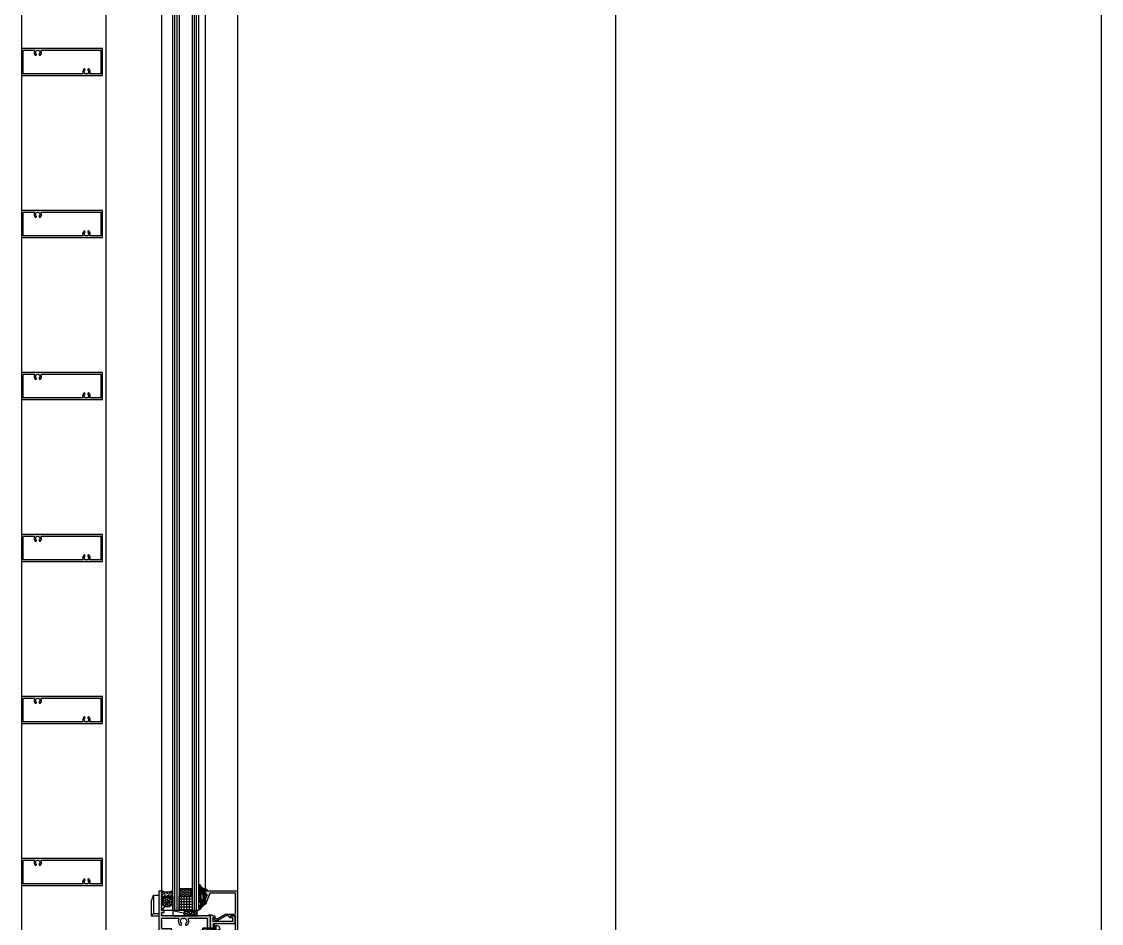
# Model space of a CAD drawing. Header units: millimetres. Extents: x 12351878 to 12381578, y 696206 to 738256.
# Drawn here: x 12366334 to 12367334, y 703969 to 704804 of the extents above; entities that cross this region are included whole.
import ezdxf

# ---------------------------------------------------------------- set-up
doc = ezdxf.new("R2010")
doc.units = ezdxf.units.MM
doc.header["$LTSCALE"] = 1000
for name, pattern in [('CENTER', [50.800000000000004, 31.75, -6.35, 6.35, -6.35]), ('CENTER2', [28.575000000000003, 19.05, -3.175, 3.175, -3.175]), ('DOTE', [2.4200000000000004, 2, -0.2, 0.02, -0.2]), ('HIDDEN', [0.125, 0.0625, -0.0625]), ('HIDDEN2', [4.762499999999999, 3.175, -1.5875])]:
    doc.linetypes.add(name, pattern=pattern)
for name, color, linetype in [('DOTE', 16, 'DOTE'), ('ELASTOMER', 6, 'Continuous'), ('ELASTOMER-V', 241, 'Continuous'), ('EXTRUSION-V', 141, 'Continuous'), ('EXTRUSION1', 4, 'Continuous'), ('FASTENER', 191, 'Continuous'), ('GLASS', 1, 'Continuous'), ('GLASS-V', 11, 'Continuous'), ('GRID', 8, 'CENTER'), ('GZDI-J建筑-立面-后可见线', 252, 'Continuous'), ('SFC-ELASTOMER', 6, 'Continuous'), ('SFC-ELASTOMER-V', 241, 'Continuous'), ('SILICONE', 8, 'Continuous'), ('SILICONE-V', 9, 'Continuous'), ('SYMBOL', 7, 'Continuous'), ('型材断面填充', 254, 'Continuous')]:
    doc.layers.add(name, color=color, linetype=linetype)

# ---------------------------------------------------------------- blocks, each defined once
blk = doc.blocks.new('1902-190121-05')
at = {"layer": 'SFC-ELASTOMER-V'}
h = blk.add_hatch(dxfattribs=at)
h.set_pattern_fill('DOTS', color=256, scale=12, style=0)
h.set_pattern_definition([(0, (-98970.10255684076, 48449.73687001361), (0.375, 0.75), [0, -0.75])])
edge = h.paths.add_edge_path(flags=16)
edge.add_arc((2.999999999985448, 3.791658648551673), 1.000000000015246, 340.0515564116253, 360.0000000004169)
edge.add_line((4, 3.791658648558951), (4, 7.216346523804531))
edge.add_arc((3, 7.216346523804531), 1, 0, 32.51252295697732)
edge.add_line((3.843273989798035, 7.753830456713329), (2.921636994899017, 9.199813226143304))
edge.add_arc((2.5, 8.931071259692542), 0.4999999999992967, 32.51252295662578, 180)
edge.add_line((2, 8.931071259692542), (2, 3.445267455579597))
edge.add_arc((2.945267455579596, 3.445267455586872), 0.9452674555795963, 180.0000000004409, 344.0436198039462)
edge.add_arc((7.699999999938881, 2.085786437615751), 3.999999999945567, 160.0515564106914, 164.0436198036153, ccw=False)
edge = h.paths.add_edge_path()
edge.add_line((5.700274632123183, -2.5), (5.200274632123182, -2.5))
edge.add_arc((5.200274632123182, -3), 0.5, 90, 226.5750977282379)
edge.add_line((4.856573014825698, -3.363137987907975), (5.062209703814004, -3.557768307342484))
edge.add_arc((2.810392732513719, -5.996731531093245), 3.319521242445166, 16.082535006494084, 47.284695968269205, ccw=False)
edge.add_line((6, -5.077151867197244), (6, -5.527873661361808))
edge.add_arc((5.410320230555952, -5.495178773468069), 0.5905854605270673, 194.2601061977674, 356.8264757791229, ccw=False)
edge.add_arc((1.382684606796829, -6.820965289363812), 3.651283331540185, 18.86014357712771, 46.15869214434805)
edge.add_line((3.911794761312193, -4.18743689697294), (2.694840154203119, -3.144319681021444))
edge.add_arc((6.849778326155501, 3.942639481640071), 8.215138549408584, 234.2773992741729, 239.61778233818382, ccw=False)
edge.add_line((2.053275226047844, -2.726847709789581), (0.4342153403558768, -2.061742001620586))
edge.add_arc((-1.814379726623883, -11.80565395856683), 9.999999999998288, 77.00538320812723, 85.15038797391819)
edge.add_arc((-0.8844323758821699, -0.8450336328387493), 0.9999999999970132, 188.5307656098657, 265.15038797390406, ccw=False)
edge.add_line((-1.873368728745844, -0.9933740857668452), (-2.022374841617419, 0))
edge.add_line((-2.022374841617419, 0), (0, 0))
edge.add_line((0, 0), (0, 3.5))
edge.add_line((0, 3.5), (-1, 3.5))
edge.add_arc((-1, 4), 0.5, 157.3801350519596, 270, ccw=False)
edge.add_line((-1.461538461531745, 4.192307692304892), (0, 7.5))
edge.add_line((0, 7.5), (0, 11))
edge.add_line((0, 11), (-0.5, 11))
edge.add_arc((-0.5, 11.5), 0.5, 143.130102353489, 270, ccw=False)
edge.add_arc((-8.48604476766195, 25.71938799749478), 15.85236378089338, 298.5903152219879, 327.3087335570696)
edge.add_arc((5.275992096416302, 16.88727938233205), 0.5000000004721561, 89.99999989828092, 147.308733456111, ccw=False)
edge.add_line((5.275992097303967, 17.38727938281227), (5.5, 17.38727938281227))
edge.add_arc((5.5, 16.88727938281227), 0.5, 0, 90, ccw=False)
edge.add_line((6, 16.88727938281227), (6, 16.57181067422061))
edge.add_arc((5.499999999985448, 16.57181067423517), 0.500000000014552, 337.765229581395, 359.9999999983325, ccw=False)
edge.add_line((5.962820559259852, 16.3826093795069), (4.010239718350931, 11.60624377280328))
edge.add_arc((4.473060277596232, 11.41704247808229), 0.4999999999842318, 157.7652295809047, 212.5125229568189)
edge.add_line((4.051423282711767, 11.14830051163881), (5.921636994899018, 8.214068468187177))
edge.add_arc((5.5, 7.945326501729141), 0.5000000000032073, -8.33779267850332e-10, 32.51252295732888, ccw=False)
edge.add_line((6, 7.945326501721864), (6, 2.985786437631758))
edge.add_arc((5.5, 2.985786437639034), 0.5, 323.13010235348895, 359.9999999991662, ccw=False)
edge.add_arc((6.700000000011643, 2.08578643763758), 1.000000000013095, 143.1301023548229, 180.0000000004169)
edge.add_line((5.699999999997088, 2.085786437630304), (5.699999999997088, -2.499999999992724))
at = {"color": 0, "linetype": 'ByBlock'}
blk.add_lwpolyline([(5.700274632123183, -2.5), (5.200274632123182, -2.5, 0.6781657042072787), (4.856573014825698, -3.363137987907975), (5.062209703814004, -3.557768307342484, -0.1369925665543304), (6, -5.077151867197244), (6, -5.527873661361808, -0.8583636528139141), (4.837932198410272, -5.640654293129045), (4.837932198410272, -5.640654293129045, 0.1196789164036482), (3.911794761312193, -4.18743689697294), (2.694840154203119, -3.144319681021444, -0.023306035294527), (2.053275226047844, -2.726847709789581), (0.434215340355877, -2.061742001620586, 0.0355542577770579), (-0.9689730441314168, -1.841453662447746, -0.3473545955404444), (-1.873368728745844, -0.9933740857668452), (-2.022374841617419, 0), (0, 0), (0, 3.5), (-1, 3.5, -0.5351837584879964), (-1.461538461531745, 4.192307692304892), (0, 7.5), (0, 11), (-0.5, 11, -0.6180339887539168), (-0.8999999999941792, 11.80000000000291, 0.125967746607834), (4.855195536176325, 17.15733540496876, -0.2554021300214613), (5.275992097303967, 17.38727938281227), (5.5, 17.38727938281227, -0.4142135623730951), (6, 16.88727938281227), (6, 16.57181067422061, -0.0973230273531179), (5.962820559259852, 16.3826093795069), (4.010239718350931, 11.60624377280328, 0.2435300941548702), (4.051423282711767, 11.14830051163881), (5.921636994899018, 8.214068468187177, -0.1428220295938806), (6, 7.945326501721864), (6, 2.985786437631758, -0.1622776601676325), (5.899999999994179, 2.685786437636124, 0.1622776601672591), (5.699999999997088, 2.085786437630304), (5.699999999997088, -2.499999999992724)], format="xyb", dxfattribs=at)
blk.add_lwpolyline([(3.940000000002328, 3.450484206368855, 0.0872619888188986), (4, 3.791658648558951), (4, 7.216346523804531, 0.1428220295893762), (3.843273989798035, 7.753830456713329), (2.921636994899017, 9.199813226143304, 0.7500537688432675), (2, 8.931071259692542), (2, 3.445267455579596, 0.8696209430341955), (3.854114949586802, 3.185408272176573, -0.0174204244168828)], format="xyb", close=True, dxfattribs=at)
blk = doc.blocks.new('*U53')
at = {"color": 0, "linetype": 'HIDDEN2'}
for p, q in [((-2.500957705502516, 9.2966667182518), (-1.79762437217869, 10.00000005158654)), ((-2.500957705502516, 9.2966667182518), (-2.500957705502515, 0)), ((-2.500957705502516, 9.2966667182518), (2.499042294497484, 9.2966667182518)), ((-2.500957705502515, 1), (2.499042294497485, 1)), ((1.795708961173658, 10.00000005158654), (-1.79762437217869, 10.00000005158654)), ((-1.79762437217869, 10.00000005158654), (-1.797624372178689, 1)), ((1.795708961173658, 10.00000005158654), (2.499042294497484, 9.2966667182518)), ((1.795708961173658, 10.00000005158654), (1.795708961173659, 1)), ((2.499042294497484, 9.2966667182518), (2.499042294497485, 0))]:
    blk.add_line(p, q, dxfattribs=at)
at = {"color": 0, "linetype": 'ByBlock'}
for p, q in [((-0.9677655240957392, -1.334001879185962), (0.0009578465833328664, -2.667335212521721)), ((0, -1.333333333339397), (0.9687233706790721, -2.666666666671517))]:
    blk.add_line(p, q, dxfattribs=at)
for points in [[(-5, -1.333333333335759), (5, -1.333333333335759), (5, 0), (-5, 0), (-5, -1.333333333335759)], [(-3.875, -2.666666666671517), (3.875, -2.666666666671517), (3.875, -1.333333333339397), (-3.875, -1.333333333339397), (-3.875, -2.666666666671517)]]:
    blk.add_lwpolyline(points, dxfattribs=at)
blk.add_lwpolyline([(-0.5625, -4.166666666671517), (-0.5625, -5.666666666667879), (-2.5, -5.666666666671517, -0.4142135623730951), (-4.5, -3.666666666671517), (-4.5, -2.666666666671517), (4.5, -2.666666666671517), (4.5, -3.666666666667879, -0.4142135623730951), (2.5, -5.666666666667879), (0.5625, -5.666666666667879), (0.5625, -4.166666666671517)], format="xyb", close=True, dxfattribs=at)
at = {"layer": 'GRID', "color": 9, "linetype": 'CENTER2', "ltscale": 0.5}
for p, q in [((0, -7.068564852324926), (-8.881784197001252e-16, 11.59117901485297)), ((0.3462578383337416, 7.000000051586539), (-0.3462578383337434, 7.000000051586539))]:
    blk.add_line(p, q, dxfattribs=at)
blk = doc.blocks.new('20211008-LC03')
at = {"layer": '型材断面填充', "linetype": 'ByBlock'}
h = blk.add_hatch(color=256, dxfattribs=at)
edge = h.paths.add_edge_path()
edge.add_line((-18.6014275073212, 2.500000297812221), (-19.98987628780924, 2.500000297804945))
edge.add_line((-19.98987628780924, 2.500000297804945), (-19.98987628780924, 3.500000297804945))
edge.add_line((-19.98987628780924, 3.500000297804945), (-19.3102158722013, 6.036907176574459))
edge.add_line((-19.3102158722013, 6.036907176574459), (-23.58987628780778, 13.76990031982859))
edge.add_line((-23.58987628780778, 13.76990031982859), (-23.58987628771138, 22.00000031984382))
edge.add_arc((-24.58987628771239, 22.00000031985736), 1.000000000001016, 359.9999999992244, 449.9999999992123)
edge.add_line((-24.58987628769864, 23.00000031985837), (-42.48988135991385, 23.00000032004755))
edge.add_arc((-42.48988135991931, 22.50000032004755), 0.5, 89.99999999937468, 180)
edge.add_line((-42.98988135991931, 22.50000032004755), (-42.98988135991931, -0.1074172763183014))
edge.add_arc((-42.48988135992026, -0.1074172763168991), 0.4999999999990479, 180.0000000001607, 248.1985905183765)
edge.add_line((-42.67557669805865, -0.5716556217739708), (-34.80418102150725, -3.720213891669118))
edge.add_arc((-34.98987635964654, -4.184452237124847), 0.4999999999981404, 6.821210263296962e-12, 68.19859051822272, ccw=False)
edge.add_line((-34.48987635964841, -4.184452237124788), (-34.48987635964841, -4.499999680891051))
edge.add_arc((-34.98987635964841, -4.499999680891051), 0.5, -90.00000000312662, 0, ccw=False)
edge.add_line((-34.98987635967569, -4.999999680891051), (-36.93210663879836, -4.999999680781912))
edge.add_arc((-36.93210663510084, -4.699999680662492), 0.3000000001194199, 248.19858980741282, 269.9999992938266, ccw=False)
edge.add_line((-37.04352384148478, -4.978542686665605), (-41.30418602191457, -3.274277814889501))
edge.add_arc((-41.48988135994765, -3.738516160359203), 0.4999999999716629, 68.1985905301193, 180.0000000175685)
edge.add_line((-41.98988135991931, -3.738516160512518), (-41.9898813598611, -4.699999680036854))
edge.add_arc((-42.28988136020598, -4.699999680437031), 0.3000000003448804, -89.9999999207925, 7.642830723852967e-08, ccw=False)
edge.add_line((-42.28988135979125, -4.999999680781912), (-44.68988136016378, -4.999999680781912))
edge.add_arc((-44.68988135966902, -4.699999680531619), 0.3000000002502929, 179.9999999055069, 269.9999999055068, ccw=False)
edge.add_line((-44.98988135991931, -4.699999680036854), (-44.98988135991931, 25.00000032009848))
edge.add_line((-44.98988135991931, 25.00000032009848), (0.01011864004976815, 25.00000032009848))
edge.add_line((0.01011864004976815, 25.00000032009848), (0.01011864004976815, 17.50000032002572))
edge.add_arc((-0.4898813599502319, 17.50000032002572), 0.5, -90, 0, ccw=False)
edge.add_line((-0.4898813599502319, 17.00000032002572), (-1.489881359950232, 17.00000032002572))
edge.add_arc((-1.489881359950232, 17.50000032002572), 0.5, 180, 270, ccw=False)
edge.add_line((-1.989881359950232, 17.50000032002572), (-1.989881359950232, 22.50000032158277))
edge.add_arc((-2.489881359950232, 22.50000032158277), 0.5, 0, 90)
edge.add_line((-2.489881359950232, 23.00000032158277), (-22.01012370246099, 23.00000031982927))
edge.add_line((-22.01012370246099, 23.00000031982927), (-21.98987628780924, 18.50000031982927))
edge.add_line((-21.98987628780924, 18.50000031982927), (-20.43987628780815, 18.50000031982927))
edge.add_line((-20.43987628780815, 18.50000031982927), (-20.20897628780949, 18.34560031982983))
edge.add_line((-20.20897628780949, 18.34560031982983), (-20.26317628780816, 18.07320031983545))
edge.add_line((-20.26317628780816, 18.07320031983545), (-21.98987628780924, 16.34640031983145))
edge.add_line((-21.98987628780924, 16.34640031983145), (-21.98987628780924, 14.18311351681768))
edge.add_line((-21.98987628780924, 14.18311351681768), (-17.7929897505619, 6.599685939901974))
edge.add_arc((-18.66793586451793, 6.115465641196963), 1.000000000002366, -15.00010836283468, 28.96140112538143, ccw=False)
edge.add_line((-17.70201052772973, 5.856644769250124), (-18.6014275073212, 2.500000297812221))
h = blk.add_hatch(color=256, dxfattribs=at)
edge = h.paths.add_edge_path()
edge.add_line((-22.00000000011226, 2.057252446807496), (-23.00000000004957, 1.057252446807492))
edge.add_line((-23.00000000004957, 1.057252446807492), (-23.00000000004957, -2.000000069259522))
edge.add_line((-23.00000000004957, -2.000000069259522), (-22.00000000004957, -2.000000069259522))
edge.add_line((-22.00000000004957, -2.000000069259522), (-22, -8.523784345015883e-08))
edge.add_line((-22, -8.523784345015883e-08), (0, 0))
edge.add_line((0, 0), (-4.834874722803306e-09, 16.00000029712101))
edge.add_arc((-0.5000000048339688, 16.00000029696912), 0.4999999999990941, 1.740521654996605e-08, 89.9999999857213)
edge.add_line((-0.5000000047093636, 16.50000029696821), (-1.500000004956746, 16.50000029722287))
edge.add_arc((-1.500000005081351, 16.00000029722196), 0.500000000000905, 89.99999999666403, 180)
edge.add_line((-2.000000005082256, 16.00000029731746), (-2.000000007688869, 2.999999990701326))
edge.add_arc((-2.500000007692505, 2.99999999079955), 0.5000000000036366, 270.0000001992693, 359.9999999887443, ccw=False)
edge.add_line((-2.500000005953552, 2.499999990795914), (-8.20000000370419, 2.499999968931661))
edge.add_arc((-8.500000003703462, 2.499999967891199), 0.2999999999992724, -180, 0, ccw=False)
edge.add_line((-8.800000003702735, 2.499999966850737), (-14.00000230750265, 2.499999942279829))
edge.add_arc((-14.00000230923797, 2.999999942279829), 0.5, 180, 270.0000001913486, ccw=False)
edge.add_line((-14.50000230923797, 2.999999942214345), (-14.50000231177728, 21.99999397790089))
edge.add_arc((-15.00000231177273, 21.99999397783995), 0.499999999995449, 6.98236074774794e-09, 90.0000000005213)
edge.add_line((-15.00000231177728, 22.4999939778354), (-21.50000000966611, 22.4999939778354))
edge.add_arc((-21.50000000967066, 21.99999397783995), 0.499999999995449, 89.99999979968754, 180)
edge.add_line((-22.00000000966611, 21.99999397609645), (-21.99999999991087, 19.19999414734048))
edge.add_arc((-21.29999999991104, 19.19999414978065), 0.6999999999998242, 180.000000199731, 269.999992421463)
edge.add_line((-21.30000009250034, 18.49999414978083), (-20.00000166145219, 18.4999939778354))
edge.add_line((-20.00000166145219, 18.4999939778354), (-20.00000167818689, 20.49999393439793))
edge.add_line((-20.00000167818689, 20.49999393439793), (-17.00000231158629, 20.49999393484904))
edge.add_line((-17.00000231158629, 20.49999393484904), (-17.00000230917431, 2.000000004736648))
edge.add_line((-17.00000230917431, 2.000000004736648), (-20.00000167577127, 1.999999955303792))
edge.add_line((-20.00000167577127, 1.999999955303792), (-20.00000167577309, 3.999999658153683))
edge.add_line((-20.00000167577309, 3.999999658153683), (-21.30000000017208, 3.999999658160959))
edge.add_arc((-21.30000000017935, 3.299999658160231), 0.7000000000007276, 89.9999999991067, 180)
edge.add_line((-22.00000000018008, 3.299999658156594), (-22.00000000011226, 2.057252446807496))
at = {"color": 0, "linetype": 'ByBlock'}
for points in [[(-18.6014275073212, 2.500000297812221), (-19.98987628780924, 2.500000297804945), (-19.98987628780924, 3.500000297804945), (-19.3102158722013, 6.036907176574459), (-23.58987628780778, 13.76990031982859), (-23.58987628771138, 22.00000031984382, 0.4142135623730319), (-24.58987628769864, 23.00000031985837), (-42.48988135991385, 23.00000032004755, 0.4142135623762916), (-42.98988135991931, 22.50000032004755), (-42.98988135991931, -0.1074172763183014, 0.3066784415806884), (-42.67557669805865, -0.5716556217739708), (-34.80418102150725, -3.720213891669118, -0.3066784415806882), (-34.48987635964841, -4.184452237124788), (-34.48987635964841, -4.499999680891051, -0.4142135623890781), (-34.98987635967569, -4.999999680891051), (-36.93210663879836, -4.999999680781912, -0.09541457240003233), (-37.04352384148478, -4.978542686665605), (-41.30418602191457, -3.274277814889501, 0.5305984520736347), (-41.98988135991931, -3.738516160512518), (-41.9898813598611, -4.699999680036854, -0.4142135623588878), (-42.28988135979125, -4.999999680781912), (-44.68988136016378, -4.999999680781912, -0.414213562373095), (-44.98988135991931, -4.699999680036854), (-44.98988135991931, 25.00000032009848), (0.01011864004976815, 25.00000032009848), (0.01011864004976815, 17.50000032002572, -0.414213562373095), (-0.4898813599502319, 17.00000032002572), (-1.489881359950232, 17.00000032002572, -0.414213562373095), (-1.989881359950232, 17.50000032002572), (-1.989881359950232, 22.50000032158277, 0.414213562373095), (-2.489881359950232, 23.00000032158277), (-22.01012370246099, 23.00000031982927), (-21.98987628780924, 18.50000031982927), (-20.43987628780815, 18.50000031982927), (-20.20897628780949, 18.34560031982983), (-20.26317628780816, 18.07320031983545), (-21.98987628780924, 16.34640031983145), (-21.98987628780924, 14.18311351681768), (-17.7929897505619, 6.599685939901974, -0.1942060226429319), (-17.70201052772973, 5.856644769250124)], [(-23.00000000004957, -2.000000069259522), (-23.00000000004957, 1.057252446807497), (-22.00000000011226, 2.057252446807496), (-22.00000000018008, 3.299999658156594, -0.4142135623776615), (-21.30000000017208, 3.999999658160959), (-20.00000167577309, 3.999999658153683), (-20.00000167577127, 1.999999955303792), (-17.00000230917431, 2.000000004736648), (-17.00000231158629, 20.49999393484904), (-20.00000167818689, 20.49999393439793), (-20.00000166145219, 18.4999939778354), (-21.30000009250034, 18.49999414978083, -0.4142135226109737), (-21.99999999991087, 19.19999414734048), (-22.00000000966611, 21.99999397609645, -0.4142135633970784), (-21.50000000966611, 22.4999939778354), (-15.00000231177728, 22.4999939778354, -0.4142135623400632), (-14.50000231177728, 21.99999397790089), (-14.50000230923797, 2.999999942214345, 0.4142135633512601), (-14.00000230750265, 2.499999942279828), (-8.800000003702735, 2.499999966850737, 1), (-8.20000000370419, 2.499999968931661), (-2.500000005953552, 2.499999990795914, 0.4142135612969003), (-2.000000007688868, 2.999999990701326), (-2.000000005082256, 16.00000029731746, -0.4142135623901437), (-1.500000004956746, 16.50000029722287), (-0.5000000047093636, 16.50000029696821, -0.414213562211133), (-4.834873834624887e-09, 16.00000029712101), (0, 0), (-22, -8.523784345015883e-08), (-22.00000000004957, -2.000000069259522)]]:
    blk.add_lwpolyline(points, format="xyb", close=True, dxfattribs=at)
at = {"layer": 'FASTENER', "rotation": 180}
blk.add_blockref('*U53', (-8.5000000037071, 2.499999967891199), dxfattribs=at)
blk = doc.blocks.new('ZSLOT')
for p, q in [((-8.7999999999995, 3.708408876228724), (-6.616178594402285, 9.708408876228702)), ((-8.7999999999995, 3.708408876228724), (-8.7999999999995, -9.291591123771283)), ((-6.616178594402285, 9.708408876228702), (-6.616178594402285, -7.107769718174083)), ((-6.616178594402285, 9.708408876228702), (-1.7999999999995, 9.708408876228717)), ((-1.7999999999995, 9.708408876228717), (-1.799999999999486, -9.291591123771283)), ((-8.7999999999995, -9.29159112377129), (-6.616178594402271, -7.107769718174069)), ((-8.7999999999995, -9.291591123771283), (-1.799999999999486, -9.291591123771283)), ((-6.616178594402271, -7.107769718174069), (-1.799999999999486, -7.107769718174069))]:
    blk.add_line(p, q)
blk = doc.blocks.new('20210923-LC06')
at = {"layer": '型材断面填充', "linetype": 'ByBlock'}
h = blk.add_hatch(color=256, dxfattribs=at)
h.paths.add_polyline_path([(75, 12.5), (0, 12.5), (0, -12.5), (75, -12.5)])
edge = h.paths.add_edge_path(flags=16)
edge.add_arc((72.99999999999272, 10.5), 0.5, 0, 90, ccw=False)
edge.add_line((73.49999999999272, 10.5), (73.49999999999272, -10.5))
edge.add_arc((72.99999999999272, -10.5), 0.5, -90, 0, ccw=False)
edge.add_line((72.99999999999272, -11), (63.70809924347122, -11))
edge.add_arc((63.70809924347122, -10.5), 0.5, 157.9756871616606, 270, ccw=False)
edge.add_arc((59.99999999996362, -8.999999999923602), 3.49999999999024, 337.9756871617368, 405.5224881743313)
edge.add_arc((61.96176195076987, -7.002128601492586), 0.6999999863657048, 45.52248817439985, 150.0000000002586)
edge.add_line((61.35554417992535, -6.652128608311614), (61.30384047733969, -6.741682048123039))
edge.add_arc((61.91005825998582, -7.091682048114308), 0.6999999999930533, 150.000000000497, 224.9738861260881)
edge.add_arc((59.99999999498687, -8.999999999916326), 1.99999999646012, -224.97388637242545, 44.97388612635791, ccw=False)
edge.add_arc((58.08994174066902, -7.091682042391767), 0.6999999964802336, 315.0261136276913, 389.999999996758)
edge.add_line((58.69615952028835, -6.741682044186746), (58.64445582000917, -6.652128608351632))
edge.add_arc((58.0382380491501, -7.002128601496224), 0.6999999863618294, 29.99999999656709, 134.4775118258088)
edge.add_arc((59.99999999995634, -8.999999999923602), 3.499999999985485, 134.4775118257521, 202.0243128383078)
edge.add_arc((56.29190075644874, -10.5), 0.5000000000078625, -89.99999999916622, 22.024312838026788, ccw=False)
edge.add_line((56.29190075645602, -11), (2, -11))
edge.add_arc((2, -10.5), 0.5, 180, 270, ccw=False)
edge.add_line((1.5, -10.5), (1.5, 10.5))
edge.add_arc((2, 10.5), 0.5, 90, 180, ccw=False)
edge.add_line((2, 11), (11.2919007564924, 11))
edge.add_arc((11.29190075648512, 10.49999999998909), 0.5000000000109139, -22.024313129871473, 89.99999999916622, ccw=False)
edge.add_arc((15.00000000499858, 8.999999975909304), 3.500000013615411, 157.9756868698486, 225.5224875408107)
edge.add_arc((13.03823803211708, 7.002128599175194), 0.7000000000041585, 225.5224875403132, 330.0000000028977)
edge.add_line((13.64445581477776, 6.652128599209391), (13.696159520332, 6.741682044186746))
edge.add_arc((13.0899417407054, 7.091682042388129), 0.6999999964831274, 330.0000000037976, 404.9738863725193)
edge.add_arc((14.99999999501597, 8.999999999916326), 1.999999996458775, -44.97388612598962, 224.9738863725727, ccw=False)
edge.add_arc((16.9100582600222, 7.091682048121584), 0.6999999999878389, 135.0261138737017, 209.9999999998008)
edge.add_line((16.30384047738335, 6.741682048130315), (16.355544179969, 6.652128608307976))
edge.add_arc((16.96176195081352, 7.002128601492586), 0.6999999863692359, 209.9999999999993, 314.4775118253916)
edge.add_arc((15.00000000002183, 8.999999999923602), 3.499999999983077, 314.477511825457, 382.0243128382527)
edge.add_arc((18.70809924351488, 10.49999999999272), 0.4999999999930083, 90, 202.0243128382656, ccw=False)
edge.add_line((18.70809924351488, 10.99999999998545), (72.99999999999272, 11))
at = {"color": 0, "linetype": 'ByBlock'}
blk.add_lwpolyline([(75, 12.5), (0, 12.5), (0, -12.5), (75, -12.5)], close=True, dxfattribs=at)
blk.add_lwpolyline([(72.99999999999272, 11, -0.4142135623731147), (73.49999999999272, 10.5), (73.49999999999272, -10.5, -0.4142135623730951), (72.99999999999272, -11), (63.70809924347122, -11, -0.5318455158548693), (63.24458683803095, -10.31249999998909, 0.303569696419431), (62.45220242653158, -6.502660764042957, 0.4903143928775128), (61.35554417992535, -6.652128608311614), (61.30384047733969, -6.741682048123039, 0.339327190915275), (61.41485796841152, -7.586431147374242, -2.41265831870223), (58.58514202763035, -7.586431141295179, 0.339327192099483), (58.69615952028835, -6.741682044186746), (58.64445582000917, -6.652128608351632, 0.4903143928944151), (57.54779757338838, -6.502660764050233, 0.3035696964186377), (56.75541316189629, -10.31249999998909, -0.5318455158544906), (56.29190075645602, -11), (2, -11, -0.4142135623730951), (1.5, -10.5), (1.5, 10.5, -0.4142135623730951), (2, 11), (11.2919007564924, 11, -0.5318455174885397), (11.75541316098679, 10.31249999761349, 0.3035696947912896), (12.5477975412723, 6.502660757421836, 0.4903143963226426), (13.64445581477776, 6.652128599209391), (13.696159520332, 6.741682044186746, 0.3393271920984405), (13.58514202766673, 7.586431141295179, -2.412658318694041), (16.41485796845518, 7.58643114737788, 0.3393271909152766), (16.30384047738335, 6.741682048130315), (16.355544179969, 6.652128608307976, 0.49031439287499), (17.45220242657524, 6.502660764039319, 0.3035696964197462), (18.24458683808189, 10.31249999998545, -0.5318455158541423), (18.70809924351488, 10.99999999998545)], format="xyb", close=True, dxfattribs=at)
blk = doc.blocks.new('20211008-LC01')
at = {"layer": '型材断面填充', "linetype": 'ByBlock'}
h = blk.add_hatch(color=256, dxfattribs=at)
edge = h.paths.add_edge_path()
edge.add_line((5, -19.98988135992113), (5, -17.98988135992113))
edge.add_line((5, -17.98988135992113), (3, -17.98988135992113))
edge.add_line((3, -17.98988135992113), (3, 2.91038304567337e-10))
edge.add_line((3, 2.91038304567337e-10), (0, 0))
edge.add_line((0, 0), (0, -36.99999999998545))
edge.add_line((0, -36.99999999998545), (10, -36.99999999997817))
edge.add_line((10, -36.99999999997817), (10, -44.99999999998545))
edge.add_line((10, -44.99999999998545), (14.5, -44.99999999998545))
edge.add_arc((14.5, -44.49999999998545), 0.5, 270, 360)
edge.add_line((15, -44.49999999998545), (15, -43.49999999998545))
edge.add_arc((14.5, -43.49999999998545), 0.5, 0, 90)
edge.add_line((14.5, -42.99999999998545), (12.5, -42.99999999998545))
edge.add_arc((12.5, -42.49999999998545), 0.5, 180, 270, ccw=False)
edge.add_line((12, -42.49999999998545), (12, -35.49999999998545))
edge.add_arc((11.5, -35.49999999998545), 0.5, 0, 90)
edge.add_line((11.5, -34.99999999998545), (3.5, -34.99999999998545))
edge.add_arc((3.5, -34.49999999998545), 0.5, 180, 270, ccw=False)
edge.add_line((3, -34.49999999998545), (3, -25.50000000000728))
edge.add_arc((3.5, -25.50000000000728), 0.5, 90, 180, ccw=False)
edge.add_line((3.5, -25.00000000000728), (17.44932477688417, -25))
edge.add_arc((17.44932477688417, -26), 1, -19.814928218044713, 90, ccw=False)
edge.add_arc((23.00000040593295, -28.00000001172884), 4.899999998802467, 160.1850717148489, 225.1428343763787)
edge.add_arc((20.24916731545818, -30.76458267429553), 1.000000000106484, 225.1428344828286, 330.0000000074115)
edge.add_arc((20.24916731510893, -30.76458267045382), 1.000000002330943, 329.9999998267928, 405.1428343029886)
edge.add_arc((23.00000040434679, -28.00000000115688), 2.900000000255991, 217.9281417682394, 225.1428344760919, ccw=False)
edge.add_line((20.71253181144129, -29.78255082454416), (20.97514085806324, -29.63093342078355))
edge.add_arc((23.0000004042231, -28.00000000146247), 2.599999999987129, 201.1501169002743, 218.8498830969822, ccw=False)
edge.add_line((20.57514085808361, -28.93811309775629), (20.31253181143256, -29.08973050153145))
edge.add_arc((23.00000040420855, -28.00000000141881), 2.900000000005702, 97.92814176635852, 202.0718582335795, ccw=False)
edge.add_line((22.60000040419982, -25.12771867814445), (22.60000040421437, -25.43095348566567))
edge.add_arc((23.00000040416489, -28.00000000137516), 2.59999999996913, 81.15011690061812, 98.84988309743147, ccw=False)
edge.add_line((23.40000040420273, -25.43095348568022), (23.40000040421728, -25.1277186781299))
edge.add_arc((23.00000040420855, -28.00000000139698), 2.899999999999297, -22.07185823382082, 82.0718582336217, ccw=False)
edge.add_line((25.68746899696998, -29.0897305015169), (25.42485995033348, -28.93811309776356))
edge.add_arc((23.0000004042231, -28.00000000141881), 2.599999999980036, 321.1501169016651, 338.84988309844755, ccw=False)
edge.add_line((25.02485995033931, -29.63093342078355), (25.2874689969758, -29.78255082455144))
edge.add_arc((23.00000038021244, -28.00000002809975), 2.900000002518592, 314.85716627093296, 322.0718589412621, ccw=False)
edge.add_arc((25.75083349439956, -30.76458267283306), 1.000000000259984, 134.8571655366488, 210.0000000101822)
edge.add_arc((25.75083349120541, -30.76458267270209), 0.9999999975589888, 210.0000001081863, 314.8571656594814)
edge.add_arc((23.0000004032263, -28.00000000579166), 4.89999999757183, 314.8571655961528, 379.8149282243277)
edge.add_arc((28.55067603311181, -26), 1.000000000003743, 90.00000000041689, 199.8149281797934, ccw=False)
edge.add_line((28.55067603310454, -25), (44.49999860085518, -24.99999999999272))
edge.add_arc((44.49999860085518, -25.49999999999272), 0.5, 0, 90, ccw=False)
edge.add_line((44.99999860085518, -25.49999999999272), (44.99999860085518, -42.49999999998545))
edge.add_arc((44.49999860085518, -42.49999999998545), 0.5, -90, 0, ccw=False)
edge.add_line((44.49999860085518, -42.99999999998545), (43.49999860085518, -42.99999999998545))
edge.add_arc((43.49999860085518, -43.49999999998545), 0.5, 90, 180)
edge.add_line((42.99999860085518, -43.49999999998545), (42.99999860085518, -44.49999999998545))
edge.add_arc((43.49999860085518, -44.49999999998545), 0.5, 180, 270)
edge.add_line((43.49999860085518, -44.99999999998545), (47.99999860085518, -44.99999999998545))
edge.add_line((47.99999860085518, -44.99999999998545), (47.99999860085518, -23.00000000000728))
edge.add_line((47.99999860085518, -23.00000000000728), (3, -23.00000000000728))
edge.add_line((3, -23.00000000000728), (3, -19.99999999986176))
edge.add_line((3, -19.99999999986176), (5, -19.98988135992113))
at = {"color": 0, "linetype": 'ByBlock'}
blk.add_lwpolyline([(5, -19.98988135992113), (5, -17.98988135992113), (3, -17.98988135992113), (3, 2.91038304567337e-10), (0, 0), (0, -36.99999999998545), (10, -36.99999999997817), (10, -44.99999999998545), (14.5, -44.99999999998545, 0.414213562373095), (15, -44.49999999998545), (15, -43.49999999998545, 0.414213562373095), (14.5, -42.99999999998545), (12.5, -42.99999999998545, -0.414213562373095), (12, -42.49999999998545), (12, -35.49999999998545, 0.414213562373095), (11.5, -34.99999999998545), (3.5, -34.99999999998545, -0.414213562373095), (3, -34.49999999998545), (3, -25.50000000000728, -0.414213562373095), (3.5, -25.00000000000728), (17.44932477688417, -25, -0.5195411215612481), (18.39011725690216, -26.33898305198818, 0.2912734780499324), (19.54382549873117, -31.47345002563088, 0.4923708654887786), (21.11519271940051, -31.26458267423732, 0.340149453637506), (20.954509135634, -30.05571531975147, -0.03149043851953591), (20.71253181144129, -29.78255082454416), (20.97514085806324, -29.63093342078355, -0.07738371066677643), (20.57514085808361, -28.93811309775629), (20.31253181143256, -29.08973050153145, -0.4885090795916032), (22.60000040419982, -25.12771867814445), (22.60000040421437, -25.43095348566567, -0.07738371066723994), (23.40000040420273, -25.43095348568022), (23.40000040421728, -25.1277186781299, -0.4885090795928), (25.68746899696998, -29.0897305015169), (25.42485995033348, -28.93811309776356, -0.07738371066710334), (25.02485995033931, -29.63093342078355), (25.2874689969758, -29.78255082455144, -0.03149043835558751), (25.0454916773233, -30.05571532162867, 0.3401494536220914), (24.88480809047905, -31.26458267311682, 0.4923708656335887), (26.45617530789605, -31.4734500204795, 0.2912734778920465), (27.60988355286099, -26.33898305136245, -0.5195411213469848), (28.55067603310454, -25), (44.49999860085518, -24.99999999999272, -0.414213562373095), (44.99999860085518, -25.49999999999272), (44.99999860085518, -42.49999999998545, -0.414213562373095), (44.49999860085518, -42.99999999998545), (43.49999860085518, -42.99999999998545, 0.414213562373095), (42.99999860085518, -43.49999999998545), (42.99999860085518, -44.49999999998545, 0.414213562373095), (43.49999860085518, -44.99999999998545), (47.99999860085518, -44.99999999998545), (47.99999860085518, -23.00000000000728), (3, -23.00000000000728), (3, -19.99999999986176)], format="xyb", close=True, dxfattribs=at)
blk = doc.blocks.new('*U170')
at = {"layer": 'GLASS-V'}
h = blk.add_hatch(dxfattribs=at)
h.set_pattern_fill('HONEY', color=256, scale=10, angle=90.00000000005129, style=0)
h.set_pattern_definition([(90, (-12321.03796408039, 33808.00888865561), (1.082531749998322, 1.875000000000968), [1.25, -2.5]), (330.0000000000513, (-12321.03796408039, 33808.00888865561), (1.0825317570975, -1.874999995902255), [1.249999999999999, -2.499999999999999]), (30.00000000005117, (-12321.03796408039, 33808.00888865561), (2.165063507095822, 4.098712834856191e-09), [-2.5, 1.25])])
edge = h.paths.add_edge_path()
edge.add_arc((14.79910929997827, 4.750000000013268), 0.1999999999812534, 218.0000000213002, 270.000000021352, ccw=False)
edge.add_line((14.64150714931748, 4.626867704901088), (13.34239784976671, 6.289651782244619))
edge.add_arc((13.50000000039878, 6.412784077275204), 0.1999999999083817, 180.0000000158608, 218.0000000079471, ccw=False)
edge.add_line((13.3000000004904, 6.41278407721984), (13.29999999999927, 9.999999999992724))
edge.add_line((13.29999999999927, 9.999999999992724), (13.30000000049768, 13.58721592276561))
edge.add_arc((13.5000000005751, 13.58721592276845), 0.2000000000774289, 142.0000000087279, 180.0000000008142, ccw=False)
edge.add_line((13.34239784977399, 13.71034821785724), (14.64150714932475, 15.37313229507708))
edge.add_arc((14.79910930010489, 15.25000000002311), 0.2000000000394607, 90.00000001283718, 142.0000000128891, ccw=False)
edge.add_line((14.79910930006008, 15.45000000006257), (19.5, 15.4500000000553))
edge.add_arc((19.49999999997081, 15.25000000001447), 0.2000000000408306, -8.31317947813659e-09, 89.99999999163788, ccw=False)
edge.add_line((19.70000000001164, 15.24999999998545), (19.70000000000437, 4.749999999985448))
edge.add_arc((19.50000000002174, 4.750000000014637), 0.199999999982623, 269.99999999168676, 359.99999999163794, ccw=False)
edge.add_line((19.49999999999272, 4.550000000032014), (14.79910930005281, 4.550000000032014))
at = {"layer": 'SILICONE'}
h = blk.add_hatch(dxfattribs=at)
h.set_pattern_fill('DOTS', color=256, scale=3, angle=180.0000000000513, style=0)
h.set_pattern_definition([(180.0000000000513, (-6374.462927372681, 31639.097399508), (-0.09374999999983223, -0.1875000000000839), [0, -0.1875])])
edge = h.paths.add_edge_path()
edge.add_arc((-1.941122037311656, 14.79360796127968), 14.98974681236924, -4.61622269054061, 4.616222691750124, ccw=False)
edge.add_arc((13.47346561249102, 13.59635244526662), 0.4735537580721675, 140.894493704969, 181.1055062821419, ccw=False)
edge.add_line((13.10599462369282, 13.89504666043649), (14.40510392324359, 15.55783073766361))
edge.add_arc((14.79910930004684, 15.24999999998005), 0.5000000000126767, 89.99999999806562, 141.9999999981204, ccw=False)
edge.add_line((14.79910930006372, 15.74999999999272), (14.79910930006372, 15.99999999999272))
edge.add_line((14.79910930006372, 15.99999999999272), (13.0000000004693, 15.99999999999272))
h = blk.add_hatch(dxfattribs=at)
h.set_pattern_fill('DOTS', color=256, scale=3, angle=270.0000000000513, style=0)
h.set_pattern_definition([(270, (-6374.462927372681, 31639.097399508), (0.1875000000000839, -0.09374999999983223), [0, -0.1875])])
edge = h.paths.add_edge_path()
edge.add_arc((-1.941122037320786, 5.206392038844714), 14.98974681236928, 355.3837773081634, 364.6162226904543)
edge.add_arc((13.47346561248374, 6.403647554835247), 0.4735537580721674, 178.8944937178582, 219.1055062950311)
edge.add_line((13.10599462368555, 6.104953339665371), (14.40510392323631, 4.442169262314565))
edge.add_arc((14.79910930003028, 4.749999999998033), 0.5000000000053094, 218.000000002526, 270.0000000025807)
edge.add_line((14.79910930005281, 4.249999999992724), (14.79910930005281, 3.999999999992724))
edge.add_line((14.79910930005281, 3.999999999992724), (13.00000000045839, 4.000000000109139))
at = {"layer": 'SILICONE-V'}
h = blk.add_hatch(dxfattribs=at)
h.set_pattern_fill('ANSI37', color=256, scale=20, angle=135.0000000000513, style=0)
h.set_pattern_definition([(180.0000000000513, (-12319.03796408017, 33830.00888865561), (2.236993838300213e-12, -2.5), []), (270, (-12319.03796408017, 33830.00888865561), (2.5, 2.236993838300213e-12), [])])
edge = h.paths.add_edge_path()
edge.add_line((-1.178588718175888e-06, 16.99999986984767), (-1.091393642127514e-11, 3))
edge.add_line((-1.091393642127514e-11, 3), (0.9999999997562554, 4))
edge.add_line((0.9999999997562554, 4), (13.00000000045839, 4.000000001156877))
edge.add_arc((-2.77388727136618, 5.2321067786348), 15.82193435630852, 355.533664682018, 364.4663353396363)
edge.add_line((12.99999999999272, 6.464213562074292), (13, 13.53578643802757))
edge.add_arc((-1.768796351073247, 14.7678932218228), 14.82010232036705, 355.2310656027148, 364.7689343754617)
edge.add_line((13.0000000004693, 15.99999999999272), (0.9999999997671694, 16))
edge.add_line((0.9999999997671694, 16), (-1.178588718175888e-06, 16.99999986984767))
at = {"layer": 'GLASS'}
for points in [[(1510.500026838956, 15.99999998140256), (1.000000000014552, 16), (1.455191522836685e-11, 17), (2.182787284255028e-11, 21), (1.000000000021828, 22), (1510.500026838961, 21.99999998140984)], [(1510.500026838945, 3.999999981409836), (1.000000000003638, 4), (3.637978807091713e-12, 3), (-3.637978807091713e-12, -1), (0.999999999996362, -2), (1510.500026838934, -2.00000001859744)]]:
    blk.add_lwpolyline(points, dxfattribs=at)
at = {"layer": 'GLASS-V'}
for p, q in [((2.182787284255028e-11, 20), (1510.500026838959, 19.99999998140984)), ((1.818989403545856e-11, 18), (1510.500026838956, 17.99999998140984)), ((20, 13.16642135647999, -1.7978881e-09), (19.70000000001164, 13.1664213565964, -1.7978881e-09)), ((19.99999999976717, 12.58357864349091, -1.7978881e-09), (19.70000000001164, 12.58357864349091, -1.7978881e-09)), ((3.637978807091713e-12, 2), (1510.500026838943, 1.999999981402561)), ((0, 0), (1510.500026838936, -1.859743948917714e-08)), ((19.99999999975989, 7.416421356596402, -1.7978881e-09), (19.70000000000437, 7.416421356596402, -1.7978881e-09)), ((19.99999999999272, 6.83357864349091, -1.7978881e-09), (19.70000000000437, 6.83357864349091, -1.7978881e-09))]:
    blk.add_line(p, q, dxfattribs=at)
for points in [[(12.99999999999636, 9.999999999992724), (13.00000000049477, 13.58721592288202, -0.1673426090458938), (13.10599462369282, 13.89504666043649), (14.40510392324359, 15.55783073766361, -0.2308681911258128), (14.79910930006372, 15.74999999999272), (19.50000000000364, 15.74999999998545, -0.4142135623728181), (20, 15.24999999998545), (19.99999999999636, 9.999999999985448), (19.99999999999272, 4.749999999985448, -0.4142135623728182), (19.49999999999272, 4.249999999985448), (14.79910930005281, 4.249999999992724, -0.2308681911258127), (14.40510392323631, 4.442169262314565), (13.10599462368555, 6.104953339665371, -0.1673426090458939), (13.00000000048749, 6.41278407721984)], [(14.79910930005281, 4.550000000032014, -0.2308681911258009), (14.64150714931748, 4.626867704901088), (13.34239784976671, 6.289651782244619, -0.1673426090459228), (13.3000000004904, 6.41278407721984), (13.29999999999927, 9.999999999992724), (13.30000000049768, 13.58721592276561, -0.1673426090459228), (13.34239784977399, 13.71034821785724), (14.64150714932475, 15.37313229507708, -0.2308681911258008), (14.79910930006008, 15.45000000006257), (19.5, 15.4500000000553, -0.4142135623728455), (19.70000000001164, 15.24999999998545), (19.70000000000437, 4.749999999985448, -0.4142135623728457), (19.49999999999272, 4.550000000032014)]]:
    blk.add_lwpolyline(points, format="xyb", close=True, dxfattribs=at)
at = {"layer": 'SILICONE'}
for points in [[(-1.178588718175888e-06, 16.99999986984767), (-1.091393642127514e-11, 3), (0.9999999997562554, 4), (13.00000000045839, 4.000000001156877, 0.0389958772070897), (12.99999999999272, 6.464213562074292), (13, 13.53578643802757, 0.0416408462732699), (13.0000000004693, 15.99999999999272), (0.9999999997671694, 16)], [(13.0000000004693, 15.99999999999272, -0.0403059478358171), (13.00000000049477, 13.58721592288202, -0.1772764773543967), (13.10599462369282, 13.89504666043649), (14.40510392324359, 15.55783073766361, -0.2308681911258145), (14.79910930006372, 15.74999999999272), (14.79910930006372, 15.99999999999272)], [(13.00000000045839, 4.000000000109139, 0.040305947835817), (13.00000000048749, 6.41278407721984, 0.1772764773543967), (13.10599462368555, 6.104953339665371), (14.40510392323631, 4.442169262314565, 0.2308681911258146), (14.79910930005281, 4.249999999992724), (14.79910930005281, 3.999999999992724)]]:
    blk.add_lwpolyline(points, format="xyb", close=True, dxfattribs=at)
blk = doc.blocks.new('gyqs07')
at = {"layer": 'ELASTOMER-V', "linetype": 'ByBlock'}
h = blk.add_hatch(dxfattribs=at)
h.set_pattern_fill('HONEY', color=256, scale=10, angle=-1.272221872585407e-14, style=0)
h.set_pattern_definition([(360, (43274.59833660722, 15076.12986660539), (1.875, 1.082531754730548), [1.25, -2.5]), (119.9999999999999, (43274.59833660722, 15076.12986660539), (-1.874999999999999, 1.082531754730549), [1.24999999999999, -2.499999999999979]), (59.99999999999997, (43274.59833660722, 15076.12986660539), (9.466212535968872e-16, 2.165063509461097), [-2.5, 1.25])])
edge = h.paths.add_edge_path()
edge.add_arc((3321.999987918884, 2815.591904583853), 4.999999999992724, 0, 360)
h = blk.add_hatch(dxfattribs=at)
h.set_pattern_fill('HONEY', color=256, scale=10, style=0)
h.set_pattern_definition([(0, (-36794.21411788836, 32495.1882721741), (1.875, 1.082531754730548), [1.25, -2.5]), (120, (-36794.21411788836, 32495.1882721741), (-1.875, 1.082531754730549), [1.249999999999994, -2.499999999999987]), (59.99999999999999, (-36794.21411788836, 32495.1882721741), (4.163336342344337e-16, 2.165063509461097), [-2.5, 1.25])])
edge = h.paths.add_edge_path()
edge.add_line((3339.831019602716, 2807.571665850701), (3343.8339720238, 2807.571666145581))
edge.add_arc((3343.833972208202, 2805.071666145581), 2.500000000000007, -90.00000422068712, 90.00000422068712, ccw=False)
edge.add_line((3343.8339720238, 2802.571666145581), (3339.83101997152, 2802.571666439995))
edge.add_arc((3339.83101997152, 2805.071666145348), 2.49999970535282, 90.00000844627363, 270.00000000608645, ccw=False)
at = {"layer": 'SILICONE', "linetype": 'ByBlock'}
h = blk.add_hatch(dxfattribs=at)
h.set_pattern_fill('AR-SAND', color=256, angle=-1.272221872585407e-14, style=0)
h.set_pattern_definition([(37.49999999999999, (43274.59833660722, 15076.12986660539), (-0.06299335810960767, 1.926823769013159), [0, -1.52, 0, -1.7, 0, -1.625]), (7.499999999999937, (43274.59833660722, 15076.12986660539), (1.769776705267728, 2.82214606522974), [0, -0.8199999999999993, 0, -1.369999999999999, 0, -0.5249999999999994]), (327.5, (43273.36833660677, 15076.12986660539), (3.114141861751495, 0.005659053536964179), [0, -0.4999999999999997, 0, -1.799999999999999, 0, -2.349999999999998]), (317.5, (43273.36833660677, 15076.12986660539), (3.006126604572294, 0.8776755649342486), [0, -0.25, 0, -1.18, 0, -1.35])])
edge = h.paths.add_edge_path()
edge.add_line((3326.999987918884, 2815.591904583969), (3326.999987918884, 2825.591904583911))
edge.add_arc((3321.999987918884, 2837.149544966407), 12.59281744536523, 246.6060029732366, 293.3939970267667, ccw=False)
edge.add_line((3316.999987918884, 2825.591904583853), (3316.999987918884, 2815.59190458386))
edge.add_arc((3321.999987918884, 2815.591904583853), 4.999999999992724, 2.9177726901252754e-10, 180.0000000002709, ccw=False)
h = blk.add_hatch(dxfattribs=at)
h.set_pattern_fill('AR-SAND', color=256, style=0)
h.set_pattern_definition([(37.50000000000001, (-36792.04810100049, 32495.1882721741), (-0.06299335810960816, 1.926823769013159), [0, -1.52, 0, -1.7, 0, -1.625]), (7.499999999999999, (-36792.04810100049, 32495.1882721741), (1.769776705267727, 2.82214606522974), [0, -0.82, 0, -1.37, 0, -0.525]), (327.5, (-36793.27810099907, 32495.1882721741), (3.114141861751495, 0.005659053536964942), [0, -0.5, 0, -1.8, 0, -2.35]), (317.5, (-36793.27810099907, 32495.1882721741), (3.006126604572294, 0.8776755649342494), [0, -0.25, 0, -1.18, 0, -1.35])])
edge = h.paths.add_edge_path()
edge.add_line((3349.999987918884, 2807.57166732417), (3343.833972208216, 2807.571666145559))
edge.add_arc((3343.833972208202, 2805.071666145581), 2.5, -89.9443645681456, 89.99999999916622, ccw=False)
edge.add_line((3343.836399760097, 2802.57166732417), (3349.999987917516, 2802.571667324162))
edge.add_arc((3356.296453565359, 2805.07166732417), 6.774620258933318, 158.3445395182813, 201.6554604816901, ccw=False)
at = {"layer": 'ELASTOMER', "elevation": 4.015512391808422e-08}
blk.add_lwpolyline([(3339.831019602716, 2807.571665850701), (3343.8339720238, 2807.571666145581, -1.00000007366498), (3343.8339720238, 2802.571666145581), (3339.83101997152, 2802.571666439995, -0.9999999263454753)], format="xyb", close=True, dxfattribs=at)
at = {"layer": 'ELASTOMER'}
blk.add_circle((3321.999987918884, 2815.591904583853), 4.999999999992724, dxfattribs=at)
at = {"layer": 'ELASTOMER-V', "linetype": 'HIDDEN'}
blk.add_line((3316.999987918884, 2807.591904583853), (3326.999987918884, 2820.591904583969), dxfattribs=at)
blk.add_lwpolyline([(3326.999987918884, 2807.591904583853), (3316.999987918884, 2807.591904583853), (3316.999987918884, 2820.591904583853), (3326.999987918884, 2820.591904583853)], close=True, dxfattribs=at)
at = {"layer": 'ELASTOMER-V', "linetype": 'HIDDEN', "elevation": 4.015512391808422e-08}
blk.add_lwpolyline([(3326.999987918884, 2807.571667515323), (3326.999987918884, 2802.571667515323), (3348.999988874421, 2802.571667515323), (3348.999987918884, 2807.57166732417), (3326.999987918884, 2807.571667515323), (3348.999988874421, 2802.571667515323)], dxfattribs=at)
at = {"layer": 'EXTRUSION-V'}
for p, q in [((3264.989158999175, 4318.071694162907, 9.388188605206496e-08), (3264.98910086602, 2780.57166902523)), ((3316.999987918884, 2825.581785413204), (3316.999997047707, 4318.071694162907, 1.663028899947857e-07)), ((3356.999997381121, 4318.071694162907, 1.695939194939513e-07), (3356.999987626448, 2825.56154814316, 4.015512391808422e-08)), ((3386.999997440726, 4318.071694162907, 1.695939194939513e-07), (3386.999988323078, 2825.56154814316, 4.015512391808422e-08))]:
    blk.add_line(p, q, dxfattribs=at)
blk.add_lwpolyline([(3186.989295793697, 4318.071694162907), (3186.989286676049, 2725.571613538312), (3224.500142555684, 2725.571613538312)], dxfattribs=at)
at = {"layer": 'GZDI-J建筑-立面-后可见线'}
blk.add_line((3736.999968670309, 4318.071656875079, -1.438814376913676e-08), (3737.000006243587, 2705.854585408233, -1.411681554184574e-08), dxfattribs=at)
at = {"layer": 'SILICONE'}
blk.add_lwpolyline([(3326.999987918884, 2815.591904583969), (3326.999987918884, 2825.591904583853, -0.2070354125631691), (3316.999987918884, 2825.591904583853), (3316.999987918884, 2815.591904583853, -1)], format="xyb", close=True, dxfattribs=at)
at = {"layer": 'SILICONE', "elevation": 4.015512391808422e-08}
blk.add_lwpolyline([(3349.999987918884, 2807.57166732417), (3343.833972208202, 2807.571666145581, -0.9995146070808912), (3343.836399760097, 2802.57166732417), (3349.999987918884, 2802.57166732417, -0.1912618444910816)], format="xyb", close=True, dxfattribs=at)
at = {"color": 0, "linetype": 'ByBlock', "xscale": -1, "rotation": 270}
blk.add_blockref('*U170', (3328.999987918884, 2807.57166732417, 4.015512391808422e-08), dxfattribs=at)
at = {"layer": 'EXTRUSION1'}
for name, p in [('20210923-LC06', (3186.989286676049, 3593.071652515908, -6.694355303533301e-08)), ('20210923-LC06', (3186.989286676049, 3443.071652515908, -6.694355303533301e-08)), ('20210923-LC06', (3186.989286676049, 3293.071652515908, -6.694355303533301e-08)), ('20210923-LC06', (3186.989286676049, 3143.071652515908, -6.694355303533301e-08)), ('20210923-LC06', (3186.989286676049, 2993.071652515908, -6.694355303533301e-08)), ('20210923-LC06', (3186.989286676049, 2843.071652515908, -6.694355303533301e-08)), ('20211008-LC01', (3313.999732727185, 2825.57166732417, 4.015512391808422e-08))]:
    blk.add_blockref(name, p, dxfattribs=at)
at = {"layer": 'EXTRUSION1', "rotation": 270}
blk.add_blockref('20211008-LC03', (3361.999988002703, 2780.591904593981, 4.015512391808422e-08), dxfattribs=at)
at = {"layer": 'FASTENER'}
blk.add_blockref('ZSLOT', (3315.799985989928, 2811.863258447964, 4.015512391808422e-08), dxfattribs=at)
at = {"layer": 'SFC-ELASTOMER', "rotation": 180}
blk.add_blockref('1902-190121-05', (3356.999987918884, 2825.581785953837), dxfattribs=at)

msp = doc.modelspace()

# ---------------------------------------------------------------- linework, layer by layer
at = {"layer": 'DOTE'}
msp.add_line((12367334.49875928, 701177.9997836238, -2.480514858583644e-08), (12367334.49875928, 737219.9997836236, -2.480514858583644e-08), dxfattribs=at)

# ---------------------------------------------------------------- block references
at = {"layer": 'SYMBOL'}
msp.add_blockref('gyqs07', (12363147.49884617, 701172.9283430667), dxfattribs=at)

doc.saveas('drawing.dxf')
